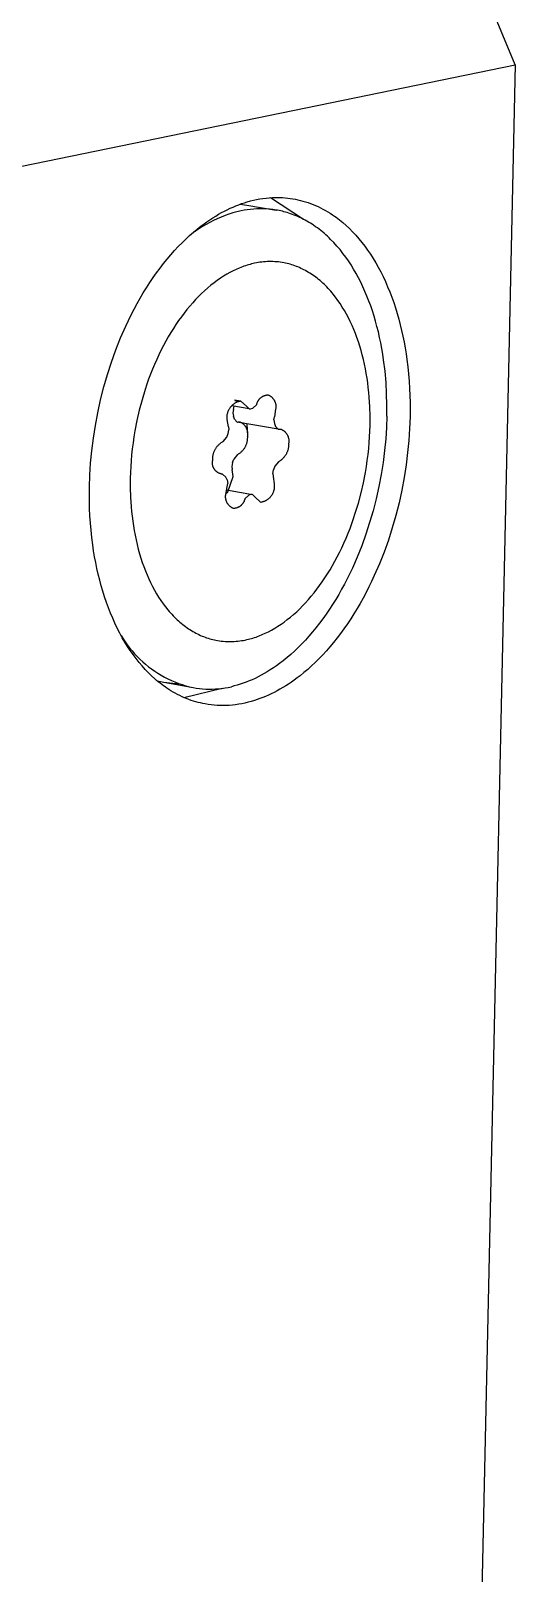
# Model space of a CAD drawing. Header units: millimetres. Extents: x -573 to 3430, y 0 to 3769.
# Drawn here: x 1646.4 to 1657.43, y 304.16 to 339.31 of the extents above; entities that cross this region are included whole.
import ezdxf

# ---------------------------------------------------------------- set-up
doc = ezdxf.new("R2010")
doc.units = ezdxf.units.MM
doc.layers.add('01 Basic thick', color=7, linetype='Continuous', lineweight=35)

msp = doc.modelspace()

# ---------------------------------------------------------------- linework, layer by layer
at = {"layer": '01 Basic thick', "lineweight": -3}
for p, q in [((1657.435, 338.535), (1656.339, 341.179)), ((1584.514, 323.545), (1657.435, 338.535)), ((1657.435, 338.535), (1656.379, 290.189)), ((1650.94, 335.262), (1651.006, 335.291)), ((1651.006, 335.291), (1651.071, 335.319)), ((1651.071, 335.319), (1651.135, 335.344)), ((1651.135, 335.344), (1651.2, 335.368)), ((1651.165, 335.354), (1651.321, 335.334)), ((1651.2, 335.368), (1651.264, 335.389)), ((1651.264, 335.389), (1651.328, 335.409)), ((1651.321, 335.334), (1651.985, 335.223)), ((1651.328, 335.409), (1651.4, 335.429)), ((1651.4, 335.429), (1651.472, 335.447)), ((1651.472, 335.447), (1651.543, 335.462)), ((1651.543, 335.462), (1651.615, 335.476)), ((1651.615, 335.476), (1651.686, 335.487)), ((1651.686, 335.487), (1651.758, 335.496)), ((1651.758, 335.496), (1651.83, 335.502)), ((1651.83, 335.502), (1651.903, 335.507)), ((1652.614, 335.01), (1651.859, 335.504)), ((1651.903, 335.507), (1651.961, 335.509)), ((1651.961, 335.509), (1652.019, 335.509)), ((1652.019, 335.509), (1652.077, 335.508)), ((1652.077, 335.508), (1652.135, 335.505)), ((1652.135, 335.505), (1652.193, 335.501)), ((1652.193, 335.501), (1652.252, 335.495)), ((1652.252, 335.495), (1652.31, 335.487)), ((1652.31, 335.487), (1652.369, 335.478)), ((1652.368, 335.479), (1652.369, 335.479)), ((1652.369, 335.478), (1652.426, 335.468)), ((1652.426, 335.468), (1652.484, 335.456)), ((1652.484, 335.456), (1652.542, 335.442)), ((1652.542, 335.442), (1652.599, 335.427)), ((1652.599, 335.427), (1652.657, 335.41)), ((1652.657, 335.41), (1652.714, 335.391)), ((1652.714, 335.391), (1652.771, 335.371)), ((1652.771, 335.371), (1652.828, 335.349)), ((1652.828, 335.349), (1652.885, 335.325)), ((1652.885, 335.325), (1652.942, 335.3)), ((1652.942, 335.3), (1652.998, 335.273)), ((1650.345, 334.909), (1650.411, 334.956)), ((1650.474, 334.941), (1650.391, 334.895)), ((1650.411, 334.956), (1650.478, 335.002)), ((1650.559, 334.984), (1650.474, 334.941)), ((1650.478, 335.002), (1650.544, 335.045)), ((1650.544, 335.045), (1650.61, 335.086)), ((1650.646, 335.024), (1650.559, 334.984)), ((1650.61, 335.086), (1650.677, 335.125)), ((1650.733, 335.062), (1650.646, 335.024)), ((1650.677, 335.125), (1650.743, 335.163)), ((1650.822, 335.096), (1650.733, 335.062)), ((1650.743, 335.163), (1650.809, 335.198)), ((1650.809, 335.198), (1650.875, 335.231)), ((1650.912, 335.127), (1650.822, 335.096)), ((1650.875, 335.231), (1650.94, 335.262)), ((1651.002, 335.156), (1650.912, 335.127)), ((1651.094, 335.181), (1651.002, 335.156)), ((1651.187, 335.204), (1651.094, 335.181)), ((1651.258, 335.218), (1651.187, 335.204)), ((1651.33, 335.229), (1651.258, 335.218)), ((1651.403, 335.238), (1651.33, 335.229)), ((1651.476, 335.245), (1651.403, 335.238)), ((1651.549, 335.249), (1651.476, 335.245)), ((1651.622, 335.251), (1651.549, 335.249)), ((1651.695, 335.25), (1651.622, 335.251)), ((1651.768, 335.247), (1651.695, 335.25)), ((1651.841, 335.242), (1651.768, 335.247)), ((1651.913, 335.233), (1651.841, 335.242)), ((1651.985, 335.223), (1651.913, 335.233)), ((1652.022, 335.217), (1651.985, 335.223)), ((1652.058, 335.21), (1652.022, 335.217)), ((1652.094, 335.202), (1652.058, 335.21)), ((1652.13, 335.194), (1652.094, 335.202)), ((1652.166, 335.184), (1652.13, 335.194)), ((1652.202, 335.175), (1652.166, 335.184)), ((1652.238, 335.164), (1652.202, 335.175)), ((1652.274, 335.153), (1652.238, 335.164)), ((1652.316, 335.139), (1652.274, 335.153)), ((1652.358, 335.124), (1652.316, 335.139)), ((1652.4, 335.108), (1652.358, 335.124)), ((1652.442, 335.092), (1652.4, 335.108)), ((1652.483, 335.074), (1652.442, 335.092)), ((1652.524, 335.055), (1652.483, 335.074)), ((1652.566, 335.035), (1652.524, 335.055)), ((1652.607, 335.015), (1652.566, 335.035)), ((1652.647, 334.993), (1652.607, 335.015)), ((1652.688, 334.97), (1652.647, 334.993)), ((1652.728, 334.947), (1652.688, 334.97)), ((1652.769, 334.922), (1652.728, 334.947)), ((1652.998, 335.273), (1653.054, 335.245)), ((1653.054, 335.245), (1653.11, 335.214)), ((1653.11, 335.214), (1653.165, 335.182)), ((1653.165, 335.182), (1653.22, 335.148)), ((1653.22, 335.148), (1653.274, 335.112)), ((1653.274, 335.112), (1653.314, 335.085)), ((1653.314, 335.085), (1653.353, 335.057)), ((1653.353, 335.057), (1653.392, 335.028)), ((1653.392, 335.028), (1653.431, 334.998)), ((1653.431, 334.998), (1653.47, 334.967)), ((1653.47, 334.967), (1653.508, 334.935)), ((1653.508, 334.935), (1653.584, 334.869)), ((1649.929, 334.559), (1650.016, 334.64)), ((1650.016, 334.64), (1650.103, 334.717)), ((1650.103, 334.717), (1650.191, 334.79)), ((1650.119, 334.728), (1650.151, 334.741)), ((1650.229, 334.795), (1650.151, 334.741)), ((1650.191, 334.79), (1650.279, 334.859)), ((1650.309, 334.847), (1650.229, 334.795)), ((1650.279, 334.859), (1650.345, 334.909)), ((1650.391, 334.895), (1650.309, 334.847)), ((1652.809, 334.897), (1652.769, 334.922)), ((1652.848, 334.87), (1652.809, 334.897)), ((1652.888, 334.843), (1652.848, 334.87)), ((1652.927, 334.814), (1652.888, 334.843)), ((1652.966, 334.785), (1652.927, 334.814)), ((1653.005, 334.755), (1652.966, 334.785)), ((1653.043, 334.724), (1653.005, 334.755)), ((1653.081, 334.692), (1653.043, 334.724)), ((1653.119, 334.659), (1653.081, 334.692)), ((1653.157, 334.625), (1653.119, 334.659)), ((1653.194, 334.59), (1653.157, 334.625)), ((1653.23, 334.554), (1653.194, 334.59)), ((1653.584, 334.869), (1653.658, 334.799)), ((1653.658, 334.799), (1653.731, 334.725)), ((1653.731, 334.725), (1653.803, 334.648)), ((1653.803, 334.648), (1653.873, 334.568)), ((1649.588, 334.202), (1649.672, 334.297)), ((1649.672, 334.297), (1649.757, 334.388)), ((1649.757, 334.388), (1649.843, 334.475)), ((1649.843, 334.475), (1649.929, 334.559)), ((1653.303, 334.48), (1653.23, 334.554)), ((1653.374, 334.402), (1653.303, 334.48)), ((1653.443, 334.321), (1653.374, 334.402)), ((1653.51, 334.236), (1653.443, 334.321)), ((1653.573, 334.151), (1653.51, 334.236)), ((1653.873, 334.568), (1653.941, 334.485)), ((1653.941, 334.485), (1654.008, 334.398)), ((1654.008, 334.398), (1654.073, 334.309)), ((1654.073, 334.309), (1654.136, 334.216)), ((1649.263, 333.792), (1649.343, 333.899)), ((1649.343, 333.899), (1649.424, 334.004)), ((1649.424, 334.004), (1649.505, 334.105)), ((1649.505, 334.105), (1649.588, 334.202)), ((1651.148, 333.901), (1651.077, 333.87)), ((1651.184, 333.915), (1651.148, 333.901)), ((1651.219, 333.928), (1651.184, 333.915)), ((1651.254, 333.941), (1651.219, 333.928)), ((1651.289, 333.953), (1651.254, 333.941)), ((1651.324, 333.964), (1651.289, 333.953)), ((1651.359, 333.975), (1651.324, 333.964)), ((1651.394, 333.985), (1651.359, 333.975)), ((1651.428, 333.994), (1651.394, 333.985)), ((1651.462, 334.002), (1651.428, 333.994)), ((1651.496, 334.01), (1651.462, 334.002)), ((1651.537, 334.018), (1651.496, 334.01)), ((1651.578, 334.025), (1651.537, 334.018)), ((1651.619, 334.031), (1651.578, 334.025)), ((1651.661, 334.037), (1651.619, 334.031)), ((1651.702, 334.041), (1651.661, 334.037)), ((1651.744, 334.044), (1651.702, 334.041)), ((1651.786, 334.047), (1651.744, 334.044)), ((1651.828, 334.048), (1651.786, 334.047)), ((1651.87, 334.048), (1651.828, 334.048)), ((1651.912, 334.047), (1651.87, 334.048)), ((1651.955, 334.046), (1651.912, 334.047)), ((1651.997, 334.043), (1651.955, 334.046)), ((1652.039, 334.039), (1651.997, 334.043)), ((1652.082, 334.033), (1652.039, 334.039)), ((1652.124, 334.027), (1652.082, 334.033)), ((1652.167, 334.02), (1652.124, 334.027)), ((1652.202, 334.012), (1652.167, 334.02)), ((1652.237, 334.004), (1652.202, 334.012)), ((1652.273, 333.996), (1652.237, 334.004)), ((1652.308, 333.986), (1652.273, 333.996)), ((1652.343, 333.975), (1652.308, 333.986)), ((1652.379, 333.964), (1652.343, 333.975)), ((1652.414, 333.952), (1652.379, 333.964)), ((1652.449, 333.939), (1652.414, 333.952)), ((1652.484, 333.925), (1652.449, 333.939)), ((1652.519, 333.91), (1652.484, 333.925)), ((1652.553, 333.894), (1652.519, 333.91)), ((1652.588, 333.878), (1652.553, 333.894)), ((1652.622, 333.86), (1652.588, 333.878)), ((1653.635, 334.062), (1653.573, 334.151)), ((1653.695, 333.971), (1653.635, 334.062)), ((1653.752, 333.877), (1653.695, 333.971)), ((1653.808, 333.78), (1653.752, 333.877)), ((1654.136, 334.216), (1654.198, 334.12)), ((1654.198, 334.12), (1654.257, 334.022)), ((1654.257, 334.022), (1654.315, 333.921)), ((1654.315, 333.921), (1654.37, 333.817)), ((1649.033, 333.453), (1649.108, 333.569)), ((1649.108, 333.569), (1649.185, 333.682)), ((1649.185, 333.682), (1649.263, 333.792)), ((1650.572, 333.565), (1650.5, 333.508)), ((1650.644, 333.618), (1650.572, 333.565)), ((1650.717, 333.668), (1650.644, 333.618)), ((1650.789, 333.715), (1650.717, 333.668)), ((1650.861, 333.758), (1650.789, 333.715)), ((1650.933, 333.799), (1650.861, 333.758)), ((1651.005, 333.836), (1650.933, 333.799)), ((1651.077, 333.87), (1651.005, 333.836)), ((1652.656, 333.842), (1652.622, 333.86)), ((1652.69, 333.823), (1652.656, 333.842)), ((1652.724, 333.803), (1652.69, 333.823)), ((1652.758, 333.783), (1652.724, 333.803)), ((1652.792, 333.761), (1652.758, 333.783)), ((1652.825, 333.739), (1652.792, 333.761)), ((1652.858, 333.716), (1652.825, 333.739)), ((1652.891, 333.692), (1652.858, 333.716)), ((1652.923, 333.667), (1652.891, 333.692)), ((1652.956, 333.641), (1652.923, 333.667)), ((1652.988, 333.614), (1652.956, 333.641)), ((1653.019, 333.587), (1652.988, 333.614)), ((1653.051, 333.559), (1653.019, 333.587)), ((1653.082, 333.53), (1653.051, 333.559)), ((1653.113, 333.5), (1653.082, 333.53)), ((1653.862, 333.68), (1653.808, 333.78)), ((1653.914, 333.578), (1653.862, 333.68)), ((1653.964, 333.474), (1653.914, 333.578)), ((1654.37, 333.817), (1654.425, 333.706)), ((1654.425, 333.706), (1654.478, 333.592)), ((1654.478, 333.592), (1654.529, 333.476)), ((1648.819, 333.09), (1648.888, 333.213)), ((1648.888, 333.213), (1648.96, 333.334)), ((1648.96, 333.334), (1649.033, 333.453)), ((1650.152, 333.183), (1650.086, 333.11)), ((1650.22, 333.254), (1650.152, 333.183)), ((1650.288, 333.321), (1650.22, 333.254)), ((1650.356, 333.385), (1650.288, 333.321)), ((1650.428, 333.449), (1650.356, 333.385)), ((1650.5, 333.508), (1650.428, 333.449)), ((1653.143, 333.469), (1653.113, 333.5)), ((1653.174, 333.438), (1653.143, 333.469)), ((1653.204, 333.405), (1653.174, 333.438)), ((1653.233, 333.372), (1653.204, 333.405)), ((1653.261, 333.339), (1653.233, 333.372)), ((1653.289, 333.306), (1653.261, 333.339)), ((1653.343, 333.237), (1653.289, 333.306)), ((1653.396, 333.165), (1653.343, 333.237)), ((1654.011, 333.368), (1653.964, 333.474)), ((1654.057, 333.259), (1654.011, 333.368)), ((1654.101, 333.148), (1654.057, 333.259)), ((1654.529, 333.476), (1654.577, 333.358)), ((1654.577, 333.358), (1654.623, 333.238)), ((1654.623, 333.238), (1654.667, 333.115)), ((1648.622, 332.707), (1648.686, 332.837)), ((1648.686, 332.837), (1648.751, 332.965)), ((1648.751, 332.965), (1648.819, 333.09)), ((1649.891, 332.874), (1649.827, 332.79)), ((1649.955, 332.955), (1649.891, 332.874)), ((1650.02, 333.034), (1649.955, 332.955)), ((1650.086, 333.11), (1650.02, 333.034)), ((1653.447, 333.09), (1653.396, 333.165)), ((1653.496, 333.013), (1653.447, 333.09)), ((1653.544, 332.933), (1653.496, 333.013)), ((1653.59, 332.851), (1653.544, 332.933)), ((1653.635, 332.767), (1653.59, 332.851)), ((1654.142, 333.036), (1654.101, 333.148)), ((1654.181, 332.922), (1654.142, 333.036)), ((1654.218, 332.806), (1654.181, 332.922)), ((1654.667, 333.115), (1654.708, 332.991)), ((1654.708, 332.991), (1654.746, 332.865)), ((1654.746, 332.865), (1654.783, 332.737)), ((1648.443, 332.308), (1648.56, 332.576)), ((1648.56, 332.576), (1648.622, 332.707)), ((1649.645, 332.523), (1649.586, 332.429)), ((1649.704, 332.614), (1649.645, 332.523)), ((1649.765, 332.703), (1649.704, 332.614)), ((1649.827, 332.79), (1649.765, 332.703)), ((1653.677, 332.68), (1653.635, 332.767)), ((1653.718, 332.592), (1653.677, 332.68)), ((1653.757, 332.501), (1653.718, 332.592)), ((1653.794, 332.409), (1653.757, 332.501)), ((1654.253, 332.689), (1654.218, 332.806)), ((1654.286, 332.57), (1654.253, 332.689)), ((1654.317, 332.446), (1654.286, 332.57)), ((1654.783, 332.737), (1654.816, 332.608)), ((1654.816, 332.608), (1654.848, 332.478)), ((1654.848, 332.478), (1654.877, 332.347)), ((1648.334, 332.034), (1648.443, 332.308)), ((1649.42, 332.136), (1649.368, 332.034)), ((1649.474, 332.235), (1649.42, 332.136)), ((1649.529, 332.333), (1649.474, 332.235)), ((1649.586, 332.429), (1649.529, 332.333)), ((1653.829, 332.315), (1653.794, 332.409)), ((1653.863, 332.22), (1653.829, 332.315)), ((1653.894, 332.123), (1653.863, 332.22)), ((1653.923, 332.024), (1653.894, 332.123)), ((1654.345, 332.32), (1654.317, 332.446)), ((1654.372, 332.194), (1654.345, 332.32)), ((1654.396, 332.067), (1654.372, 332.194)), ((1654.877, 332.347), (1654.903, 332.215)), ((1654.903, 332.215), (1654.928, 332.082)), ((1648.233, 331.756), (1648.334, 332.034)), ((1649.265, 331.817), (1649.216, 331.706)), ((1649.315, 331.926), (1649.265, 331.817)), ((1649.368, 332.034), (1649.315, 331.926)), ((1653.951, 331.921), (1653.923, 332.024)), ((1653.977, 331.817), (1653.951, 331.921)), ((1654.001, 331.711), (1653.977, 331.817)), ((1654.417, 331.939), (1654.396, 332.067)), ((1654.437, 331.811), (1654.417, 331.939)), ((1654.469, 331.553), (1654.437, 331.811)), ((1654.928, 332.082), (1654.949, 331.948)), ((1654.949, 331.948), (1654.968, 331.814)), ((1654.968, 331.814), (1654.989, 331.651)), ((1648.06, 331.191), (1648.142, 331.475)), ((1648.142, 331.475), (1648.233, 331.756)), ((1649.125, 331.481), (1649.082, 331.366)), ((1649.17, 331.594), (1649.125, 331.481)), ((1649.216, 331.706), (1649.17, 331.594)), ((1654.022, 331.605), (1654.001, 331.711)), ((1654.042, 331.498), (1654.022, 331.605)), ((1654.059, 331.391), (1654.042, 331.498)), ((1654.492, 331.295), (1654.469, 331.553)), ((1654.989, 331.651), (1655.005, 331.487)), ((1655.005, 331.487), (1655.019, 331.323)), ((1647.986, 330.897), (1648.06, 331.191)), ((1649.003, 331.135), (1648.932, 330.901)), ((1649.042, 331.251), (1649.003, 331.135)), ((1649.082, 331.366), (1649.042, 331.251)), ((1654.075, 331.283), (1654.059, 331.391)), ((1654.088, 331.175), (1654.075, 331.283)), ((1654.1, 331.066), (1654.088, 331.175)), ((1654.109, 330.958), (1654.1, 331.066)), ((1654.506, 331.037), (1654.492, 331.295)), ((1655.019, 331.323), (1655.029, 331.159)), ((1655.029, 331.159), (1655.036, 330.996)), ((1647.922, 330.604), (1647.986, 330.897)), ((1648.932, 330.901), (1648.869, 330.665)), ((1650.929, 330.707), (1650.936, 330.717)), ((1650.936, 330.717), (1650.944, 330.728)), ((1650.944, 330.728), (1650.951, 330.738)), ((1650.951, 330.738), (1650.959, 330.748)), ((1650.959, 330.748), (1650.968, 330.757)), ((1650.968, 330.757), (1650.977, 330.767)), ((1651.374, 330.692), (1650.975, 330.762)), ((1650.977, 330.767), (1650.986, 330.776)), ((1650.986, 330.776), (1650.995, 330.784)), ((1650.989, 330.784), (1650.989, 330.76)), ((1650.995, 330.784), (1651.005, 330.793)), ((1651.005, 330.793), (1651.015, 330.801)), ((1651.013, 330.676), (1651.032, 330.752)), ((1651.015, 330.801), (1651.025, 330.809)), ((1651.025, 330.809), (1651.036, 330.816)), ((1651.036, 330.816), (1651.046, 330.823)), ((1651.042, 330.898), (1651.177, 330.874)), ((1651.045, 330.882), (1651.112, 330.871)), ((1651.046, 330.823), (1651.057, 330.829)), ((1651.057, 330.829), (1651.069, 330.836)), ((1651.069, 330.836), (1651.08, 330.841)), ((1651.08, 330.841), (1651.092, 330.847)), ((1651.092, 330.847), (1651.103, 330.852)), ((1651.103, 330.852), (1651.115, 330.856)), ((1651.115, 330.856), (1651.127, 330.861)), ((1651.127, 330.861), (1651.14, 330.864)), ((1651.14, 330.864), (1651.152, 330.868)), ((1651.152, 330.868), (1651.165, 330.871)), ((1651.165, 330.871), (1651.177, 330.873)), ((1651.177, 330.873), (1651.316, 330.746)), ((1651.316, 330.746), (1651.374, 330.693)), ((1651.456, 330.706), (1651.545, 330.795)), ((1651.545, 330.795), (1651.547, 330.805)), ((1651.547, 330.805), (1651.55, 330.814)), ((1651.55, 330.814), (1651.553, 330.823)), ((1651.553, 330.823), (1651.556, 330.832)), ((1651.556, 330.832), (1651.56, 330.841)), ((1651.56, 330.841), (1651.563, 330.849)), ((1651.563, 330.849), (1651.568, 330.858)), ((1651.568, 330.858), (1651.572, 330.866)), ((1651.572, 330.866), (1651.577, 330.875)), ((1651.577, 330.875), (1651.582, 330.883)), ((1651.582, 330.883), (1651.587, 330.891)), ((1651.587, 330.891), (1651.593, 330.898)), ((1651.593, 330.898), (1651.598, 330.906)), ((1651.598, 330.906), (1651.604, 330.913)), ((1651.604, 330.913), (1651.611, 330.92)), ((1651.611, 330.92), (1651.617, 330.927)), ((1651.617, 330.927), (1651.624, 330.934)), ((1651.624, 330.934), (1651.631, 330.94)), ((1651.631, 330.94), (1651.638, 330.947)), ((1651.638, 330.947), (1651.646, 330.953)), ((1651.646, 330.953), (1651.653, 330.958)), ((1651.653, 330.958), (1651.661, 330.964)), ((1651.661, 330.964), (1651.669, 330.969)), ((1651.669, 330.969), (1651.677, 330.974)), ((1651.677, 330.974), (1651.686, 330.978)), ((1651.686, 330.978), (1651.694, 330.983)), ((1651.694, 330.983), (1651.703, 330.987)), ((1651.703, 330.987), (1651.712, 330.99)), ((1651.712, 330.99), (1651.72, 330.994)), ((1651.72, 330.994), (1651.729, 330.997)), ((1651.729, 330.997), (1651.738, 331)), ((1651.738, 331), (1651.748, 331.002)), ((1651.748, 331.002), (1651.757, 331.004)), ((1651.757, 331.004), (1651.766, 331.006)), ((1651.766, 331.006), (1651.776, 331.008)), ((1651.776, 331.008), (1651.785, 331.009)), ((1651.785, 331.009), (1651.795, 331.01)), ((1651.795, 331.01), (1651.804, 331.01)), ((1651.804, 331.01), (1651.813, 331.006)), ((1651.813, 331.006), (1651.822, 331.002)), ((1651.822, 331.002), (1651.831, 330.997)), ((1651.831, 330.997), (1651.839, 330.993)), ((1651.839, 330.993), (1651.848, 330.987)), ((1651.848, 330.987), (1651.856, 330.982)), ((1651.856, 330.982), (1651.864, 330.976)), ((1651.864, 330.976), (1651.872, 330.97)), ((1651.872, 330.97), (1651.88, 330.964)), ((1651.88, 330.964), (1651.887, 330.958)), ((1651.887, 330.958), (1651.894, 330.951)), ((1651.894, 330.951), (1651.901, 330.944)), ((1651.901, 330.944), (1651.908, 330.937)), ((1651.908, 330.937), (1651.915, 330.929)), ((1651.915, 330.929), (1651.921, 330.921)), ((1651.921, 330.921), (1651.927, 330.914)), ((1651.927, 330.914), (1651.932, 330.905)), ((1651.932, 330.905), (1651.938, 330.897)), ((1651.938, 330.897), (1651.943, 330.889)), ((1651.943, 330.889), (1651.948, 330.88)), ((1651.948, 330.88), (1651.952, 330.871)), ((1651.952, 330.871), (1651.956, 330.862)), ((1651.956, 330.862), (1651.96, 330.853)), ((1651.96, 330.853), (1651.964, 330.844)), ((1651.964, 330.844), (1651.967, 330.835)), ((1651.967, 330.835), (1651.97, 330.825)), ((1651.97, 330.825), (1651.973, 330.816)), ((1651.973, 330.816), (1651.975, 330.806)), ((1651.975, 330.806), (1651.977, 330.797)), ((1651.977, 330.797), (1651.979, 330.787)), ((1651.979, 330.787), (1651.98, 330.777)), ((1651.98, 330.777), (1651.981, 330.767)), ((1651.981, 330.718), (1651.98, 330.708)), ((1651.981, 330.767), (1651.982, 330.757)), ((1651.982, 330.738), (1651.981, 330.728)), ((1651.981, 330.728), (1651.981, 330.718)), ((1651.982, 330.757), (1651.982, 330.747)), ((1651.982, 330.747), (1651.982, 330.738)), ((1654.123, 330.741), (1654.109, 330.958)), ((1654.129, 330.526), (1654.123, 330.741)), ((1654.513, 330.78), (1654.506, 331.037)), ((1654.511, 330.527), (1654.513, 330.78)), ((1655.036, 330.996), (1655.04, 330.834)), ((1655.04, 330.834), (1655.041, 330.672)), ((1647.867, 330.313), (1647.922, 330.604)), ((1648.815, 330.43), (1648.77, 330.195)), ((1648.869, 330.665), (1648.815, 330.43)), ((1650.871, 330.525), (1650.872, 330.538)), ((1650.871, 330.513), (1650.871, 330.525)), ((1650.871, 330.5), (1650.871, 330.513)), ((1650.871, 330.487), (1650.871, 330.5)), ((1650.872, 330.474), (1650.871, 330.487)), ((1650.872, 330.538), (1650.874, 330.551)), ((1650.874, 330.461), (1650.872, 330.474)), ((1650.874, 330.551), (1650.875, 330.564)), ((1650.875, 330.449), (1650.874, 330.461)), ((1650.875, 330.564), (1650.877, 330.576)), ((1650.898, 330.285), (1650.875, 330.449)), ((1650.877, 330.576), (1650.88, 330.589)), ((1650.88, 330.589), (1650.883, 330.601)), ((1650.883, 330.601), (1650.887, 330.614)), ((1650.887, 330.614), (1650.89, 330.626)), ((1650.89, 330.626), (1650.895, 330.638)), ((1650.895, 330.638), (1650.899, 330.65)), ((1650.899, 330.65), (1650.905, 330.662)), ((1650.905, 330.662), (1650.91, 330.673)), ((1650.91, 330.673), (1650.916, 330.684)), ((1650.916, 330.684), (1650.922, 330.696)), ((1650.922, 330.696), (1650.929, 330.707)), ((1651.013, 330.676), (1651.001, 330.603)), ((1651.001, 330.603), (1651.014, 330.523)), ((1651.04, 330.455), (1651.014, 330.523)), ((1651.04, 330.455), (1651.102, 330.391)), ((1652.036, 330.228), (1651.102, 330.39)), ((1651.104, 330.391), (1651.121, 330.39)), ((1651.166, 330.389), (1651.121, 330.39)), ((1651.175, 330.385), (1651.166, 330.389)), ((1651.184, 330.38), (1651.175, 330.385)), ((1651.193, 330.376), (1651.184, 330.38)), ((1651.202, 330.371), (1651.193, 330.376)), ((1651.21, 330.365), (1651.202, 330.371)), ((1651.219, 330.36), (1651.21, 330.365)), ((1651.374, 330.693), (1651.402, 330.694)), ((1651.375, 330.698), (1651.402, 330.694)), ((1651.402, 330.694), (1651.456, 330.706)), ((1651.935, 330.44), (1651.947, 330.513)), ((1651.935, 330.44), (1651.948, 330.36)), ((1651.976, 330.688), (1651.947, 330.513)), ((1651.978, 330.698), (1651.976, 330.688)), ((1651.98, 330.708), (1651.978, 330.698)), ((1654.128, 330.312), (1654.129, 330.526)), ((1654.511, 330.527), (1654.502, 330.271)), ((1655.039, 330.512), (1655.029, 330.245)), ((1655.041, 330.672), (1655.039, 330.512)), ((1647.787, 329.738), (1647.822, 330.024)), ((1647.822, 330.024), (1647.867, 330.313)), ((1648.746, 330.055), (1648.726, 329.917)), ((1648.77, 330.195), (1648.746, 330.055)), ((1650.777, 329.948), (1650.862, 330.05)), ((1650.862, 330.05), (1650.891, 330.129)), ((1650.891, 330.129), (1650.908, 330.216)), ((1650.898, 330.285), (1650.908, 330.216)), ((1651.227, 330.354), (1651.219, 330.36)), ((1651.235, 330.348), (1651.227, 330.354)), ((1651.243, 330.341), (1651.235, 330.348)), ((1651.25, 330.335), (1651.243, 330.341)), ((1651.258, 330.328), (1651.25, 330.335)), ((1651.265, 330.32), (1651.258, 330.328)), ((1651.271, 330.313), (1651.265, 330.32)), ((1651.278, 330.305), (1651.271, 330.313)), ((1651.284, 330.297), (1651.278, 330.305)), ((1651.29, 330.289), (1651.284, 330.297)), ((1651.296, 330.281), (1651.29, 330.289)), ((1651.301, 330.272), (1651.296, 330.281)), ((1651.306, 330.264), (1651.301, 330.272)), ((1651.311, 330.255), (1651.306, 330.264)), ((1651.315, 330.246), (1651.311, 330.255)), ((1651.32, 330.237), (1651.315, 330.246)), ((1651.323, 330.227), (1651.32, 330.237)), ((1651.323, 330.352), (1651.338, 330.069)), ((1651.327, 330.218), (1651.323, 330.227)), ((1651.33, 330.208), (1651.327, 330.218)), ((1651.333, 330.199), (1651.33, 330.208)), ((1651.335, 330.189), (1651.333, 330.199)), ((1651.337, 330.179), (1651.335, 330.189)), ((1651.339, 330.169), (1651.337, 330.179)), ((1651.338, 330.069), (1651.34, 330.079)), ((1651.339, 330.053), (1651.338, 330.069)), ((1651.338, 330.023), (1651.339, 330.038)), ((1651.338, 330.007), (1651.338, 330.023)), ((1651.341, 330.159), (1651.339, 330.169)), ((1651.339, 330.038), (1651.339, 330.053)), ((1651.34, 330.079), (1651.341, 330.089)), ((1651.342, 330.149), (1651.341, 330.159)), ((1651.341, 330.089), (1651.342, 330.099)), ((1651.343, 330.139), (1651.342, 330.149)), ((1651.342, 330.099), (1651.343, 330.109)), ((1651.343, 330.129), (1651.343, 330.139)), ((1651.343, 330.119), (1651.343, 330.129)), ((1651.343, 330.109), (1651.343, 330.119)), ((1651.948, 330.36), (1651.974, 330.292)), ((1651.974, 330.292), (1652.036, 330.228)), ((1652.036, 330.228), (1652.055, 330.227)), ((1652.038, 330.238), (1652.1, 330.227)), ((1652.055, 330.227), (1652.098, 330.226)), ((1652.1, 330.226), (1652.109, 330.222)), ((1652.109, 330.222), (1652.118, 330.218)), ((1652.118, 330.218), (1652.126, 330.213)), ((1652.126, 330.213), (1652.135, 330.208)), ((1652.135, 330.208), (1652.143, 330.203)), ((1652.143, 330.203), (1652.152, 330.198)), ((1652.152, 330.198), (1652.16, 330.192)), ((1652.16, 330.192), (1652.167, 330.186)), ((1652.167, 330.186), (1652.175, 330.18)), ((1652.175, 330.18), (1652.182, 330.173)), ((1652.182, 330.173), (1652.19, 330.167)), ((1652.19, 330.167), (1652.196, 330.16)), ((1652.196, 330.16), (1652.203, 330.152)), ((1652.203, 330.152), (1652.21, 330.145)), ((1652.21, 330.145), (1652.216, 330.137)), ((1652.216, 330.137), (1652.222, 330.129)), ((1652.222, 330.129), (1652.227, 330.121)), ((1652.227, 330.121), (1652.233, 330.113)), ((1652.233, 330.113), (1652.238, 330.105)), ((1652.238, 330.105), (1652.243, 330.096)), ((1652.243, 330.096), (1652.247, 330.087)), ((1652.247, 330.087), (1652.251, 330.079)), ((1652.251, 330.079), (1652.255, 330.069)), ((1652.255, 330.069), (1652.259, 330.06)), ((1652.259, 330.06), (1652.262, 330.051)), ((1652.262, 330.051), (1652.265, 330.042)), ((1652.265, 330.042), (1652.268, 330.032)), ((1652.268, 330.032), (1652.27, 330.023)), ((1652.27, 330.023), (1652.272, 330.013)), ((1652.272, 330.013), (1652.274, 330.003)), ((1654.109, 329.923), (1654.118, 330.054)), ((1654.118, 330.054), (1654.124, 330.184)), ((1654.124, 330.184), (1654.128, 330.312)), ((1654.502, 330.271), (1654.485, 330.01)), ((1655.029, 330.245), (1655.011, 329.973)), ((1647.76, 329.456), (1647.787, 329.738)), ((1648.709, 329.779), (1648.694, 329.643)), ((1648.726, 329.917), (1648.709, 329.779)), ((1650.554, 329.649), (1650.557, 329.664)), ((1650.557, 329.664), (1650.561, 329.679)), ((1650.561, 329.679), (1650.566, 329.694)), ((1650.566, 329.694), (1650.571, 329.708)), ((1650.571, 329.708), (1650.576, 329.723)), ((1650.576, 329.723), (1650.582, 329.737)), ((1650.582, 329.737), (1650.589, 329.751)), ((1650.589, 329.751), (1650.596, 329.765)), ((1650.596, 329.765), (1650.603, 329.778)), ((1650.603, 329.778), (1650.611, 329.791)), ((1650.611, 329.791), (1650.62, 329.804)), ((1650.62, 329.804), (1650.628, 329.817)), ((1650.628, 329.817), (1650.638, 329.829)), ((1650.638, 329.829), (1650.647, 329.841)), ((1650.647, 329.841), (1650.657, 329.853)), ((1650.657, 329.853), (1650.668, 329.864)), ((1650.668, 329.864), (1650.679, 329.875)), ((1650.679, 329.875), (1650.69, 329.886)), ((1650.69, 329.886), (1650.701, 329.896)), ((1650.701, 329.896), (1650.713, 329.906)), ((1650.713, 329.906), (1650.725, 329.915)), ((1650.725, 329.915), (1650.738, 329.924)), ((1650.738, 329.924), (1650.751, 329.932)), ((1650.751, 329.932), (1650.764, 329.941)), ((1650.764, 329.941), (1650.777, 329.948)), ((1651.119, 329.657), (1651.132, 329.665)), ((1651.132, 329.665), (1651.145, 329.673)), ((1651.145, 329.673), (1651.158, 329.682)), ((1651.158, 329.682), (1651.17, 329.691)), ((1651.17, 329.691), (1651.182, 329.701)), ((1651.182, 329.701), (1651.193, 329.711)), ((1651.193, 329.711), (1651.204, 329.722)), ((1651.204, 329.722), (1651.215, 329.733)), ((1651.215, 329.733), (1651.226, 329.744)), ((1651.226, 329.744), (1651.236, 329.755)), ((1651.236, 329.755), (1651.245, 329.767)), ((1651.245, 329.767), (1651.254, 329.78)), ((1651.254, 329.78), (1651.263, 329.792)), ((1651.263, 329.792), (1651.272, 329.805)), ((1651.272, 329.805), (1651.279, 329.818)), ((1651.279, 329.818), (1651.287, 329.832)), ((1651.287, 329.832), (1651.294, 329.845)), ((1651.294, 329.845), (1651.3, 329.859)), ((1651.3, 329.859), (1651.306, 329.873)), ((1651.306, 329.873), (1651.312, 329.888)), ((1651.312, 329.888), (1651.317, 329.902)), ((1651.317, 329.902), (1651.321, 329.917)), ((1651.321, 329.917), (1651.325, 329.932)), ((1651.325, 329.932), (1651.329, 329.947)), ((1651.329, 329.947), (1651.332, 329.962)), ((1651.332, 329.962), (1651.334, 329.977)), ((1651.334, 329.977), (1651.336, 329.992)), ((1651.336, 329.992), (1651.338, 330.007)), ((1652.22, 329.668), (1652.213, 329.655)), ((1652.227, 329.682), (1652.22, 329.668)), ((1652.234, 329.696), (1652.227, 329.682)), ((1652.24, 329.71), (1652.234, 329.696)), ((1652.245, 329.724), (1652.24, 329.71)), ((1652.25, 329.739), (1652.245, 329.724)), ((1652.255, 329.754), (1652.25, 329.739)), ((1652.259, 329.768), (1652.255, 329.754)), ((1652.262, 329.783), (1652.259, 329.768)), ((1652.265, 329.798), (1652.262, 329.783)), ((1652.268, 329.814), (1652.265, 329.798)), ((1652.27, 329.829), (1652.268, 329.814)), ((1652.271, 329.844), (1652.27, 329.829)), ((1652.272, 329.859), (1652.271, 329.844)), ((1652.273, 329.915), (1652.272, 329.905)), ((1652.272, 329.905), (1652.272, 329.89)), ((1652.272, 329.89), (1652.273, 329.875)), ((1652.273, 329.875), (1652.272, 329.859)), ((1652.275, 329.925), (1652.273, 329.915)), ((1652.274, 330.003), (1652.275, 329.994)), ((1652.275, 329.994), (1652.276, 329.984)), ((1652.276, 329.935), (1652.275, 329.925)), ((1652.276, 329.984), (1652.277, 329.974)), ((1652.277, 329.954), (1652.276, 329.944)), ((1652.276, 329.944), (1652.276, 329.935)), ((1652.277, 329.974), (1652.277, 329.964)), ((1652.277, 329.964), (1652.277, 329.954)), ((1654.083, 329.654), (1654.097, 329.789)), ((1654.097, 329.789), (1654.109, 329.923)), ((1654.459, 329.743), (1654.425, 329.473)), ((1654.485, 330.01), (1654.459, 329.743)), ((1654.985, 329.695), (1654.95, 329.413)), ((1655.011, 329.973), (1654.985, 329.695)), ((1647.742, 329.18), (1647.76, 329.456)), ((1648.674, 329.375), (1648.667, 329.244)), ((1648.683, 329.508), (1648.674, 329.375)), ((1648.694, 329.643), (1648.683, 329.508)), ((1650.535, 329.466), (1650.536, 329.475)), ((1650.535, 329.457), (1650.535, 329.466)), ((1650.535, 329.448), (1650.535, 329.457)), ((1650.536, 329.439), (1650.535, 329.448)), ((1650.536, 329.483), (1650.537, 329.492)), ((1650.536, 329.475), (1650.536, 329.483)), ((1650.537, 329.43), (1650.536, 329.439)), ((1650.537, 329.492), (1650.538, 329.501)), ((1650.538, 329.422), (1650.537, 329.43)), ((1650.538, 329.501), (1650.54, 329.51)), ((1650.539, 329.413), (1650.538, 329.422)), ((1650.541, 329.404), (1650.539, 329.413)), ((1650.54, 329.51), (1650.542, 329.518)), ((1650.543, 329.396), (1650.541, 329.404)), ((1650.542, 329.518), (1650.544, 329.527)), ((1650.543, 329.558), (1650.544, 329.573)), ((1650.543, 329.542), (1650.543, 329.558)), ((1650.544, 329.527), (1650.543, 329.542)), ((1650.545, 329.387), (1650.543, 329.396)), ((1650.544, 329.573), (1650.545, 329.588)), ((1650.545, 329.588), (1650.546, 329.604)), ((1650.548, 329.379), (1650.545, 329.387)), ((1650.546, 329.604), (1650.548, 329.619)), ((1650.548, 329.619), (1650.551, 329.634)), ((1650.551, 329.37), (1650.548, 329.379)), ((1650.551, 329.634), (1650.554, 329.649)), ((1650.554, 329.362), (1650.551, 329.37)), ((1650.558, 329.354), (1650.554, 329.362)), ((1650.562, 329.346), (1650.558, 329.354)), ((1650.566, 329.338), (1650.562, 329.346)), ((1650.57, 329.33), (1650.566, 329.338)), ((1650.574, 329.323), (1650.57, 329.33)), ((1650.579, 329.316), (1650.574, 329.323)), ((1650.584, 329.308), (1650.579, 329.316)), ((1650.59, 329.301), (1650.584, 329.308)), ((1650.993, 329.468), (1650.976, 329.382)), ((1650.976, 329.382), (1650.985, 329.314)), ((1651.008, 329.15), (1650.985, 329.314)), ((1650.993, 329.468), (1651.022, 329.548)), ((1651.106, 329.649), (1651.022, 329.548)), ((1651.106, 329.649), (1651.119, 329.657)), ((1651.955, 329.384), (1651.927, 329.304)), ((1652.04, 329.485), (1651.955, 329.384)), ((1652.053, 329.493), (1652.04, 329.485)), ((1652.066, 329.501), (1652.053, 329.493)), ((1652.079, 329.509), (1652.066, 329.501)), ((1652.091, 329.518), (1652.079, 329.509)), ((1652.103, 329.528), (1652.091, 329.518)), ((1652.115, 329.537), (1652.103, 329.528)), ((1652.127, 329.548), (1652.115, 329.537)), ((1652.138, 329.558), (1652.127, 329.548)), ((1652.149, 329.569), (1652.138, 329.558)), ((1652.159, 329.58), (1652.149, 329.569)), ((1652.169, 329.592), (1652.159, 329.58)), ((1652.179, 329.604), (1652.169, 329.592)), ((1652.188, 329.616), (1652.179, 329.604)), ((1652.197, 329.629), (1652.188, 329.616)), ((1652.205, 329.642), (1652.197, 329.629)), ((1652.213, 329.655), (1652.205, 329.642)), ((1654.022, 329.242), (1654.045, 329.381)), ((1654.045, 329.381), (1654.065, 329.518)), ((1654.065, 329.518), (1654.083, 329.654)), ((1654.425, 329.473), (1654.382, 329.199)), ((1654.95, 329.413), (1654.905, 329.128)), ((1647.733, 328.91), (1647.742, 329.18)), ((1648.664, 329.115), (1648.663, 328.899)), ((1648.667, 329.244), (1648.664, 329.115)), ((1650.595, 329.294), (1650.59, 329.301)), ((1650.601, 329.288), (1650.595, 329.294)), ((1650.607, 329.281), (1650.601, 329.288)), ((1650.613, 329.275), (1650.607, 329.281)), ((1650.62, 329.269), (1650.613, 329.275)), ((1650.626, 329.263), (1650.62, 329.269)), ((1650.633, 329.258), (1650.626, 329.263)), ((1650.64, 329.252), (1650.633, 329.258)), ((1650.648, 329.247), (1650.64, 329.252)), ((1650.655, 329.242), (1650.648, 329.247)), ((1650.662, 329.238), (1650.655, 329.242)), ((1650.67, 329.233), (1650.662, 329.238)), ((1650.678, 329.229), (1650.67, 329.233)), ((1650.686, 329.226), (1650.678, 329.229)), ((1650.694, 329.222), (1650.686, 329.226)), ((1650.702, 329.219), (1650.694, 329.222)), ((1650.711, 329.216), (1650.702, 329.219)), ((1650.719, 329.213), (1650.711, 329.216)), ((1650.728, 329.211), (1650.719, 329.213)), ((1650.736, 329.209), (1650.728, 329.211)), ((1650.745, 329.207), (1650.736, 329.209)), ((1650.754, 329.206), (1650.745, 329.207)), ((1650.762, 329.204), (1650.754, 329.206)), ((1650.844, 329.139), (1650.762, 329.204)), ((1650.869, 329.072), (1650.844, 329.139)), ((1650.869, 329.072), (1650.883, 328.992)), ((1650.871, 328.918), (1650.883, 328.992)), ((1650.883, 328.803), (1651.008, 329.15)), ((1651.91, 329.218), (1651.927, 329.304)), ((1651.91, 329.218), (1651.919, 329.15)), ((1651.919, 329.15), (1651.942, 328.986)), ((1651.942, 328.986), (1651.943, 328.973)), ((1651.943, 328.973), (1651.945, 328.96)), ((1651.945, 328.96), (1651.946, 328.948)), ((1653.924, 328.777), (1653.977, 329.01)), ((1653.977, 329.01), (1654.022, 329.242)), ((1654.382, 329.199), (1654.329, 328.923)), ((1654.905, 329.128), (1654.852, 328.84)), ((1647.731, 328.748), (1647.733, 328.91)), ((1647.733, 328.584), (1647.731, 328.748)), ((1648.663, 328.899), (1648.67, 328.682)), ((1648.67, 328.682), (1648.684, 328.463)), ((1650.836, 328.704), (1650.837, 328.714)), ((1650.836, 328.694), (1650.836, 328.704)), ((1650.836, 328.684), (1650.836, 328.694)), ((1650.836, 328.674), (1650.836, 328.684)), ((1650.837, 328.664), (1650.836, 328.674)), ((1650.837, 328.714), (1650.838, 328.723)), ((1650.838, 328.655), (1650.837, 328.664)), ((1650.838, 328.723), (1650.839, 328.733)), ((1650.839, 328.645), (1650.838, 328.655)), ((1650.839, 328.733), (1650.841, 328.743)), ((1650.841, 328.635), (1650.839, 328.645)), ((1650.841, 328.743), (1650.871, 328.918)), ((1650.841, 328.765), (1650.883, 328.803)), ((1650.843, 328.625), (1650.841, 328.635)), ((1650.845, 328.616), (1650.843, 328.625)), ((1650.847, 328.606), (1650.845, 328.616)), ((1650.85, 328.597), (1650.847, 328.606)), ((1650.853, 328.846), (1651.445, 328.741)), ((1651.266, 328.61), (1651.262, 328.601)), ((1651.269, 328.619), (1651.266, 328.61)), ((1651.271, 328.628), (1651.269, 328.619)), ((1651.273, 328.638), (1651.271, 328.628)), ((1651.362, 328.728), (1651.273, 328.638)), ((1651.416, 328.74), (1651.362, 328.728)), ((1651.443, 328.741), (1651.416, 328.74)), ((1651.502, 328.688), (1651.445, 328.74)), ((1651.64, 328.562), (1651.502, 328.688)), ((1651.76, 328.605), (1651.749, 328.599)), ((1651.771, 328.612), (1651.76, 328.605)), ((1651.782, 328.619), (1651.771, 328.612)), ((1651.792, 328.626), (1651.782, 328.619)), ((1651.802, 328.634), (1651.792, 328.626)), ((1651.812, 328.642), (1651.802, 328.634)), ((1651.822, 328.65), (1651.812, 328.642)), ((1651.831, 328.659), (1651.822, 328.65)), ((1651.84, 328.668), (1651.831, 328.659)), ((1651.849, 328.677), (1651.84, 328.668)), ((1651.858, 328.687), (1651.849, 328.677)), ((1651.866, 328.697), (1651.858, 328.687)), ((1651.874, 328.707), (1651.866, 328.697)), ((1651.881, 328.717), (1651.874, 328.707)), ((1651.888, 328.728), (1651.881, 328.717)), ((1651.895, 328.739), (1651.888, 328.728)), ((1651.901, 328.75), (1651.895, 328.739)), ((1651.907, 328.761), (1651.901, 328.75)), ((1651.913, 328.773), (1651.907, 328.761)), ((1651.918, 328.785), (1651.913, 328.773)), ((1651.922, 328.797), (1651.918, 328.785)), ((1651.927, 328.809), (1651.922, 328.797)), ((1651.931, 328.821), (1651.927, 328.809)), ((1651.934, 328.833), (1651.931, 328.821)), ((1651.937, 328.846), (1651.934, 328.833)), ((1651.94, 328.858), (1651.937, 328.846)), ((1651.942, 328.871), (1651.94, 328.858)), ((1651.944, 328.884), (1651.942, 328.871)), ((1651.945, 328.896), (1651.944, 328.884)), ((1651.946, 328.909), (1651.945, 328.896)), ((1651.946, 328.948), (1651.946, 328.935)), ((1651.946, 328.935), (1651.946, 328.922)), ((1651.946, 328.922), (1651.946, 328.909)), ((1653.862, 328.544), (1653.924, 328.777)), ((1654.268, 328.645), (1654.197, 328.368)), ((1654.329, 328.923), (1654.268, 328.645)), ((1654.852, 328.84), (1654.788, 328.551)), ((1647.737, 328.42), (1647.733, 328.584)), ((1647.745, 328.255), (1647.737, 328.42)), ((1647.755, 328.089), (1647.745, 328.255)), ((1648.684, 328.463), (1648.694, 328.354)), ((1648.694, 328.354), (1648.706, 328.245)), ((1650.854, 328.588), (1650.85, 328.597)), ((1650.857, 328.579), (1650.854, 328.588)), ((1650.861, 328.569), (1650.857, 328.579)), ((1650.865, 328.561), (1650.861, 328.569)), ((1650.87, 328.552), (1650.865, 328.561)), ((1650.875, 328.543), (1650.87, 328.552)), ((1650.88, 328.535), (1650.875, 328.543)), ((1650.885, 328.527), (1650.88, 328.535)), ((1650.891, 328.518), (1650.885, 328.527)), ((1650.897, 328.511), (1650.891, 328.518)), ((1650.903, 328.503), (1650.897, 328.511)), ((1650.909, 328.495), (1650.903, 328.503)), ((1650.916, 328.488), (1650.909, 328.495)), ((1650.923, 328.481), (1650.916, 328.488)), ((1650.93, 328.475), (1650.923, 328.481)), ((1650.938, 328.468), (1650.93, 328.475)), ((1650.945, 328.462), (1650.938, 328.468)), ((1650.953, 328.456), (1650.945, 328.462)), ((1650.961, 328.45), (1650.953, 328.456)), ((1650.969, 328.445), (1650.961, 328.45)), ((1650.978, 328.44), (1650.969, 328.445)), ((1650.986, 328.435), (1650.978, 328.44)), ((1650.995, 328.43), (1650.986, 328.435)), ((1651.004, 328.426), (1650.995, 328.43)), ((1651.013, 328.422), (1651.004, 328.426)), ((1651.022, 328.422), (1651.013, 328.422)), ((1651.032, 328.423), (1651.022, 328.422)), ((1651.041, 328.424), (1651.032, 328.423)), ((1651.051, 328.426), (1651.041, 328.424)), ((1651.06, 328.428), (1651.051, 328.426)), ((1651.07, 328.43), (1651.06, 328.428)), ((1651.079, 328.432), (1651.07, 328.43)), ((1651.088, 328.435), (1651.079, 328.432)), ((1651.097, 328.438), (1651.088, 328.435)), ((1651.106, 328.442), (1651.097, 328.438)), ((1651.115, 328.445), (1651.106, 328.442)), ((1651.124, 328.449), (1651.115, 328.445)), ((1651.132, 328.454), (1651.124, 328.449)), ((1651.14, 328.458), (1651.132, 328.454)), ((1651.149, 328.463), (1651.14, 328.458)), ((1651.157, 328.468), (1651.149, 328.463)), ((1651.165, 328.474), (1651.157, 328.468)), ((1651.172, 328.48), (1651.165, 328.474)), ((1651.18, 328.486), (1651.172, 328.48)), ((1651.187, 328.492), (1651.18, 328.486)), ((1651.194, 328.498), (1651.187, 328.492)), ((1651.201, 328.505), (1651.194, 328.498)), ((1651.207, 328.512), (1651.201, 328.505)), ((1651.214, 328.519), (1651.207, 328.512)), ((1651.22, 328.526), (1651.214, 328.519)), ((1651.226, 328.534), (1651.22, 328.526)), ((1651.231, 328.542), (1651.226, 328.534)), ((1651.237, 328.55), (1651.231, 328.542)), ((1651.242, 328.558), (1651.237, 328.55)), ((1651.246, 328.566), (1651.242, 328.558)), ((1651.251, 328.575), (1651.246, 328.566)), ((1651.255, 328.583), (1651.251, 328.575)), ((1651.259, 328.592), (1651.255, 328.583)), ((1651.262, 328.601), (1651.259, 328.592)), ((1651.653, 328.564), (1651.64, 328.562)), ((1651.665, 328.567), (1651.653, 328.564)), ((1651.677, 328.57), (1651.665, 328.567)), ((1651.69, 328.574), (1651.677, 328.57)), ((1651.702, 328.578), (1651.69, 328.574)), ((1651.714, 328.583), (1651.702, 328.578)), ((1651.726, 328.588), (1651.714, 328.583)), ((1651.737, 328.593), (1651.726, 328.588)), ((1651.749, 328.599), (1651.737, 328.593)), ((1653.754, 328.197), (1653.792, 328.312)), ((1653.792, 328.312), (1653.862, 328.544)), ((1654.197, 328.368), (1654.119, 328.1)), ((1654.716, 328.261), (1654.635, 327.981)), ((1654.788, 328.551), (1654.716, 328.261)), ((1647.77, 327.924), (1647.755, 328.089)), ((1647.787, 327.758), (1647.77, 327.924)), ((1648.706, 328.245), (1648.719, 328.136)), ((1648.719, 328.136), (1648.735, 328.027)), ((1648.735, 328.027), (1648.753, 327.919)), ((1648.753, 327.919), (1648.773, 327.811)), ((1653.628, 327.856), (1653.672, 327.969)), ((1653.672, 327.969), (1653.714, 328.082)), ((1653.714, 328.082), (1653.754, 328.197)), ((1654.119, 328.1), (1654.033, 327.835)), ((1654.635, 327.981), (1654.546, 327.703)), ((1647.808, 327.593), (1647.787, 327.758)), ((1647.828, 327.458), (1647.808, 327.593)), ((1648.773, 327.811), (1648.796, 327.704)), ((1648.796, 327.704), (1648.82, 327.598)), ((1648.82, 327.598), (1648.846, 327.494)), ((1653.484, 327.527), (1653.534, 327.635)), ((1653.534, 327.635), (1653.582, 327.745)), ((1653.582, 327.745), (1653.628, 327.856)), ((1653.938, 327.574), (1653.835, 327.316)), ((1654.033, 327.835), (1653.938, 327.574)), ((1654.546, 327.703), (1654.447, 327.428)), ((1647.851, 327.323), (1647.828, 327.458)), ((1647.876, 327.189), (1647.851, 327.323)), ((1648.846, 327.494), (1648.875, 327.39)), ((1648.875, 327.39), (1648.905, 327.291)), ((1648.905, 327.291), (1648.937, 327.194)), ((1653.273, 327.122), (1653.328, 327.219)), ((1653.328, 327.219), (1653.381, 327.319)), ((1653.381, 327.319), (1653.433, 327.42)), ((1653.433, 327.42), (1653.484, 327.527)), ((1653.835, 327.316), (1653.724, 327.064)), ((1654.447, 327.428), (1654.34, 327.157)), ((1647.903, 327.056), (1647.876, 327.189)), ((1647.933, 326.923), (1647.903, 327.056)), ((1647.966, 326.792), (1647.933, 326.923)), ((1648.937, 327.194), (1648.971, 327.098)), ((1648.971, 327.098), (1649.007, 327.004)), ((1649.007, 327.004), (1649.045, 326.912)), ((1649.045, 326.912), (1649.084, 326.821)), ((1653.1, 326.842), (1653.159, 326.933)), ((1653.159, 326.933), (1653.217, 327.026)), ((1653.217, 327.026), (1653.273, 327.122)), ((1653.665, 326.94), (1653.605, 326.819)), ((1653.724, 327.064), (1653.665, 326.94)), ((1654.225, 326.891), (1654.164, 326.761)), ((1654.34, 327.157), (1654.225, 326.891)), ((1648.001, 326.663), (1647.966, 326.792)), ((1648.038, 326.534), (1648.001, 326.663)), ((1648.078, 326.408), (1648.038, 326.534)), ((1649.084, 326.821), (1649.126, 326.733)), ((1649.126, 326.733), (1649.169, 326.646)), ((1649.169, 326.646), (1649.215, 326.562)), ((1649.215, 326.562), (1649.261, 326.48)), ((1652.789, 326.422), (1652.853, 326.501)), ((1652.853, 326.501), (1652.916, 326.583)), ((1652.916, 326.583), (1652.979, 326.667)), ((1652.979, 326.667), (1653.04, 326.753)), ((1653.04, 326.753), (1653.1, 326.842)), ((1653.479, 326.581), (1653.413, 326.465)), ((1653.543, 326.699), (1653.479, 326.581)), ((1653.605, 326.819), (1653.543, 326.699)), ((1654.037, 326.506), (1653.971, 326.382)), ((1654.102, 326.633), (1654.037, 326.506)), ((1654.164, 326.761), (1654.102, 326.633)), ((1648.12, 326.283), (1648.078, 326.408)), ((1648.165, 326.16), (1648.12, 326.283)), ((1648.212, 326.039), (1648.165, 326.16)), ((1649.261, 326.48), (1649.31, 326.401)), ((1649.31, 326.401), (1649.36, 326.324)), ((1649.36, 326.324), (1649.412, 326.25)), ((1649.412, 326.25), (1649.466, 326.178)), ((1649.466, 326.178), (1649.521, 326.11)), ((1652.524, 326.135), (1652.591, 326.202)), ((1652.591, 326.202), (1652.658, 326.273)), ((1652.658, 326.273), (1652.724, 326.346)), ((1652.724, 326.346), (1652.789, 326.422)), ((1653.275, 326.236), (1653.202, 326.124)), ((1653.346, 326.351), (1653.275, 326.236)), ((1653.413, 326.465), (1653.346, 326.351)), ((1653.903, 326.259), (1653.833, 326.14)), ((1653.971, 326.382), (1653.903, 326.259)), ((1648.262, 325.921), (1648.212, 326.039)), ((1648.313, 325.805), (1648.262, 325.921)), ((1648.368, 325.691), (1648.313, 325.805)), ((1649.521, 326.11), (1649.549, 326.076)), ((1649.549, 326.076), (1649.577, 326.044)), ((1649.577, 326.044), (1649.607, 326.011)), ((1649.607, 326.011), (1649.637, 325.979)), ((1649.637, 325.979), (1649.668, 325.948)), ((1649.668, 325.948), (1649.699, 325.917)), ((1649.699, 325.917), (1649.73, 325.888)), ((1649.73, 325.888), (1649.761, 325.859)), ((1649.761, 325.859), (1649.793, 325.832)), ((1649.793, 325.832), (1649.825, 325.805)), ((1649.825, 325.805), (1649.858, 325.778)), ((1652.099, 325.784), (1652.17, 325.835)), ((1652.17, 325.835), (1652.242, 325.889)), ((1652.242, 325.889), (1652.314, 325.946)), ((1652.314, 325.946), (1652.385, 326.006)), ((1652.385, 326.006), (1652.456, 326.07)), ((1652.456, 326.07), (1652.524, 326.135)), ((1652.974, 325.806), (1652.895, 325.705)), ((1653.051, 325.909), (1652.974, 325.806)), ((1653.127, 326.015), (1653.051, 325.909)), ((1653.202, 326.124), (1653.127, 326.015)), ((1653.687, 325.905), (1653.611, 325.793)), ((1653.761, 326.021), (1653.687, 325.905)), ((1653.833, 326.14), (1653.761, 326.021)), ((1648.424, 325.58), (1648.368, 325.691)), ((1648.481, 325.477), (1648.424, 325.58)), ((1648.452, 325.529), (1648.498, 325.455)), ((1648.54, 325.376), (1648.481, 325.477)), ((1648.498, 325.455), (1648.546, 325.383)), ((1649.858, 325.778), (1649.89, 325.753)), ((1649.89, 325.753), (1649.923, 325.729)), ((1649.923, 325.729), (1649.956, 325.705)), ((1649.956, 325.705), (1649.99, 325.683)), ((1649.99, 325.683), (1650.023, 325.661)), ((1650.023, 325.661), (1650.057, 325.64)), ((1650.057, 325.64), (1650.091, 325.62)), ((1650.091, 325.62), (1650.125, 325.6)), ((1650.125, 325.6), (1650.159, 325.582)), ((1650.159, 325.582), (1650.194, 325.564)), ((1650.194, 325.564), (1650.229, 325.547)), ((1650.229, 325.547), (1650.263, 325.531)), ((1650.263, 325.531), (1650.298, 325.516)), ((1650.298, 325.516), (1650.333, 325.502)), ((1650.333, 325.502), (1650.368, 325.489)), ((1650.368, 325.489), (1650.404, 325.476)), ((1650.404, 325.476), (1650.439, 325.465)), ((1650.439, 325.465), (1650.474, 325.454)), ((1650.474, 325.454), (1650.51, 325.444)), ((1650.51, 325.444), (1650.545, 325.435)), ((1651.356, 325.441), (1651.39, 325.45)), ((1651.39, 325.45), (1651.425, 325.459)), ((1651.425, 325.459), (1651.459, 325.47)), ((1651.459, 325.47), (1651.494, 325.481)), ((1651.494, 325.481), (1651.529, 325.492)), ((1651.529, 325.492), (1651.564, 325.505)), ((1651.564, 325.505), (1651.599, 325.518)), ((1651.599, 325.518), (1651.669, 325.547)), ((1651.669, 325.547), (1651.74, 325.579)), ((1651.74, 325.579), (1651.812, 325.613)), ((1651.812, 325.613), (1651.883, 325.651)), ((1651.883, 325.651), (1651.955, 325.692)), ((1651.955, 325.692), (1652.027, 325.737)), ((1652.027, 325.737), (1652.099, 325.784)), ((1652.735, 325.515), (1652.653, 325.424)), ((1652.816, 325.608), (1652.735, 325.515)), ((1652.895, 325.705), (1652.816, 325.608)), ((1653.377, 325.472), (1653.296, 325.371)), ((1653.456, 325.576), (1653.377, 325.472)), ((1653.534, 325.683), (1653.456, 325.576)), ((1653.611, 325.793), (1653.534, 325.683)), ((1648.601, 325.278), (1648.54, 325.376)), ((1648.546, 325.383), (1648.596, 325.312)), ((1648.596, 325.312), (1648.649, 325.244)), ((1648.663, 325.183), (1648.601, 325.278)), ((1648.649, 325.244), (1648.704, 325.176)), ((1648.728, 325.091), (1648.663, 325.183)), ((1648.704, 325.176), (1648.762, 325.111)), ((1648.794, 325.002), (1648.728, 325.091)), ((1648.762, 325.111), (1648.822, 325.048)), ((1650.545, 325.435), (1650.581, 325.426)), ((1650.581, 325.426), (1650.616, 325.419)), ((1650.616, 325.419), (1650.652, 325.412)), ((1650.652, 325.412), (1650.694, 325.406)), ((1650.694, 325.406), (1650.737, 325.4)), ((1650.737, 325.4), (1650.779, 325.395)), ((1650.779, 325.395), (1650.822, 325.392)), ((1650.822, 325.392), (1650.864, 325.39)), ((1650.864, 325.39), (1650.907, 325.389)), ((1650.907, 325.389), (1650.949, 325.389)), ((1650.949, 325.389), (1650.991, 325.39)), ((1650.991, 325.39), (1651.033, 325.392)), ((1651.033, 325.392), (1651.075, 325.395)), ((1651.075, 325.395), (1651.117, 325.399)), ((1651.117, 325.399), (1651.158, 325.404)), ((1651.158, 325.404), (1651.2, 325.41)), ((1651.2, 325.41), (1651.241, 325.416)), ((1651.241, 325.416), (1651.282, 325.424)), ((1651.282, 325.424), (1651.322, 325.433)), ((1651.322, 325.433), (1651.356, 325.441)), ((1652.32, 325.097), (1652.235, 325.023)), ((1652.404, 325.173), (1652.32, 325.097)), ((1652.488, 325.253), (1652.404, 325.173)), ((1652.571, 325.337), (1652.488, 325.253)), ((1652.653, 325.424), (1652.571, 325.337)), ((1653.132, 325.178), (1653.048, 325.087)), ((1653.214, 325.273), (1653.132, 325.178)), ((1653.296, 325.371), (1653.214, 325.273)), ((1648.862, 324.916), (1648.794, 325.002)), ((1648.822, 325.048), (1648.883, 324.987)), ((1648.932, 324.834), (1648.862, 324.916)), ((1648.883, 324.987), (1648.947, 324.928)), ((1649.003, 324.755), (1648.932, 324.834)), ((1648.947, 324.928), (1649.013, 324.871)), ((1649.076, 324.679), (1649.003, 324.755)), ((1649.013, 324.871), (1649.081, 324.817)), ((1649.081, 324.817), (1649.15, 324.765)), ((1649.15, 324.765), (1649.221, 324.715)), ((1651.855, 324.744), (1651.785, 324.701)), ((1651.925, 324.79), (1651.855, 324.744)), ((1651.994, 324.838), (1651.925, 324.79)), ((1652.064, 324.889), (1651.994, 324.838)), ((1652.15, 324.954), (1652.064, 324.889)), ((1652.235, 325.023), (1652.15, 324.954)), ((1652.707, 324.755), (1652.62, 324.681)), ((1652.793, 324.833), (1652.707, 324.755)), ((1652.879, 324.914), (1652.793, 324.833)), ((1652.964, 324.999), (1652.879, 324.914)), ((1653.048, 325.087), (1652.964, 324.999)), ((1649.15, 324.607), (1649.076, 324.679)), ((1649.225, 324.538), (1649.15, 324.607)), ((1649.221, 324.715), (1649.294, 324.667)), ((1649.264, 324.505), (1649.225, 324.538)), ((1649.302, 324.473), (1649.264, 324.505)), ((1649.275, 324.495), (1649.431, 324.461)), ((1649.294, 324.667), (1649.368, 324.623)), ((1649.341, 324.442), (1649.302, 324.473)), ((1649.38, 324.412), (1649.341, 324.442)), ((1649.368, 324.623), (1649.444, 324.58)), ((1649.419, 324.382), (1649.38, 324.412)), ((1649.431, 324.461), (1649.767, 324.426)), ((1650.094, 324.338), (1649.431, 324.46)), ((1649.444, 324.58), (1649.522, 324.541)), ((1649.522, 324.541), (1649.6, 324.503)), ((1649.6, 324.503), (1649.68, 324.469)), ((1649.68, 324.469), (1649.761, 324.437)), ((1649.761, 324.437), (1649.843, 324.409)), ((1649.843, 324.409), (1649.926, 324.382)), ((1651.1, 324.396), (1651.033, 324.378)), ((1651.167, 324.416), (1651.1, 324.396)), ((1651.234, 324.439), (1651.167, 324.416)), ((1651.302, 324.464), (1651.234, 324.439)), ((1651.371, 324.491), (1651.302, 324.464)), ((1651.439, 324.52), (1651.371, 324.491)), ((1651.508, 324.551), (1651.439, 324.52)), ((1651.577, 324.585), (1651.508, 324.551)), ((1651.646, 324.621), (1651.577, 324.585)), ((1651.716, 324.66), (1651.646, 324.621)), ((1651.785, 324.701), (1651.716, 324.66)), ((1652.27, 324.422), (1652.205, 324.38)), ((1652.336, 324.466), (1652.27, 324.422)), ((1652.402, 324.512), (1652.336, 324.466)), ((1652.467, 324.561), (1652.402, 324.512)), ((1652.533, 324.611), (1652.467, 324.561)), ((1652.62, 324.681), (1652.533, 324.611)), ((1649.459, 324.354), (1649.419, 324.382)), ((1649.499, 324.327), (1649.459, 324.354)), ((1649.539, 324.3), (1649.499, 324.327)), ((1649.589, 324.269), (1649.539, 324.3)), ((1649.639, 324.239), (1649.589, 324.269)), ((1649.69, 324.21), (1649.639, 324.239)), ((1649.741, 324.183), (1649.69, 324.21)), ((1649.793, 324.157), (1649.741, 324.183)), ((1649.844, 324.133), (1649.793, 324.157)), ((1649.896, 324.11), (1649.844, 324.133)), ((1649.884, 324.116), (1650.758, 324.324)), ((1649.948, 324.089), (1649.896, 324.11)), ((1649.926, 324.382), (1650.009, 324.359)), ((1650, 324.069), (1649.948, 324.089)), ((1650.052, 324.05), (1650, 324.069)), ((1650.009, 324.359), (1650.094, 324.339)), ((1650.105, 324.033), (1650.052, 324.05)), ((1650.094, 324.339), (1650.166, 324.327)), ((1650.166, 324.327), (1650.239, 324.318)), ((1650.239, 324.318), (1650.312, 324.311)), ((1650.312, 324.311), (1650.385, 324.307)), ((1650.385, 324.307), (1650.459, 324.305)), ((1650.459, 324.305), (1650.532, 324.306)), ((1650.532, 324.306), (1650.605, 324.309)), ((1650.605, 324.309), (1650.678, 324.314)), ((1650.678, 324.314), (1650.751, 324.322)), ((1650.751, 324.322), (1650.824, 324.333)), ((1650.824, 324.333), (1650.896, 324.346)), ((1650.896, 324.346), (1650.967, 324.361)), ((1651.033, 324.378), (1650.967, 324.361)), ((1651.492, 324.045), (1651.42, 324.024)), ((1651.555, 324.066), (1651.492, 324.045)), ((1651.619, 324.089), (1651.555, 324.066)), ((1651.683, 324.113), (1651.619, 324.089)), ((1651.748, 324.14), (1651.683, 324.113)), ((1651.812, 324.168), (1651.748, 324.14)), ((1651.877, 324.199), (1651.812, 324.168)), ((1651.943, 324.231), (1651.877, 324.199)), ((1652.008, 324.265), (1651.943, 324.231)), ((1652.073, 324.301), (1652.008, 324.265)), ((1652.139, 324.34), (1652.073, 324.301)), ((1652.205, 324.38), (1652.139, 324.34)), ((1650.157, 324.017), (1650.105, 324.033)), ((1650.21, 324.003), (1650.157, 324.017)), ((1650.263, 323.99), (1650.21, 324.003)), ((1650.315, 323.978), (1650.263, 323.99)), ((1650.368, 323.967), (1650.315, 323.978)), ((1650.437, 323.956), (1650.368, 323.967)), ((1650.506, 323.946), (1650.437, 323.956)), ((1650.575, 323.939), (1650.506, 323.946)), ((1650.644, 323.934), (1650.575, 323.939)), ((1650.713, 323.931), (1650.644, 323.934)), ((1650.782, 323.931), (1650.713, 323.931)), ((1650.85, 323.932), (1650.782, 323.931)), ((1650.918, 323.936), (1650.85, 323.932)), ((1650.991, 323.942), (1650.918, 323.936)), ((1651.063, 323.95), (1650.991, 323.942)), ((1651.134, 323.96), (1651.063, 323.95)), ((1651.206, 323.973), (1651.134, 323.96)), ((1651.277, 323.988), (1651.206, 323.973)), ((1651.348, 324.005), (1651.277, 323.988)), ((1651.42, 324.024), (1651.348, 324.005))]:
    msp.add_line(p, q, dxfattribs=at)

doc.saveas('drawing.dxf')
